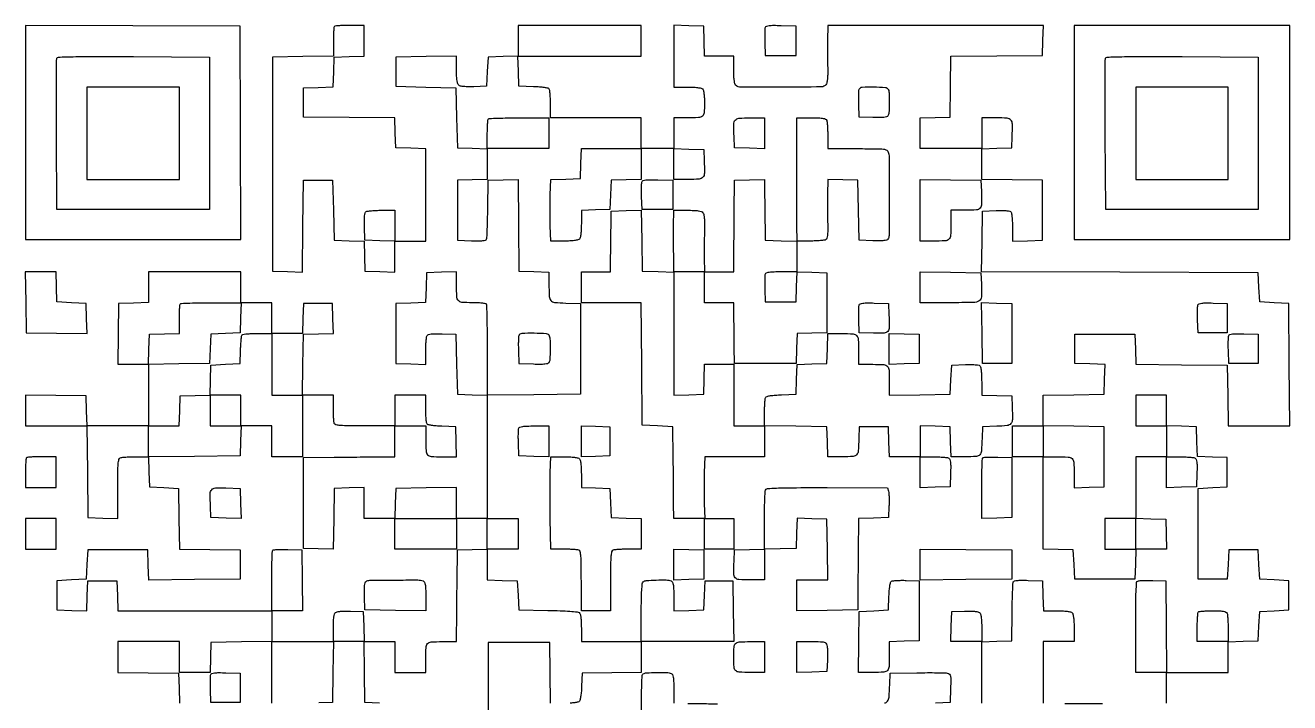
# Model space of a CAD drawing. Extents: x 156 to 936, y 95 to 969.
# Drawn here: x 156 to 936, y 551 to 969 of the extents above; entities that cross this region are included whole.
import ezdxf

# ---------------------------------------------------------------- set-up
doc = ezdxf.new("R2010")
doc.units = 0

msp = doc.modelspace()

# ---------------------------------------------------------------- linework, layer by layer
for points in [[(860, 551), (860, 570), (879, 570), (898, 570), (898, 579.462474), (898, 588.924948), (907.25, 589.212474), (916.5, 589.5), (917, 598.5), (917.5, 607.5), (926.5, 608), (935.5, 608.5), (935.5, 617.5), (935.5, 626.5), (926.5, 627), (917.5, 627.5), (917, 636.5), (916.5, 645.5), (907.5, 645.5), (898.5, 645.5), (898, 636.5), (897.5, 627.5), (888.5, 627.5), (879.5, 627.5), (879.5, 655.5), (879.5, 683.5), (888.5, 684), (897.5, 684.5), (897.5, 693.5), (897.5, 702.5), (888.287036, 702.787036), (879.074071, 703.074071), (878.787036, 712.287036), (878.5, 721.5), (869.25, 721.787526), (860, 722.075052), (860, 731.537526), (860, 741), (850.5, 741), (841, 741), (841, 731.5), (841, 722), (850.5, 722), (860, 722), (860, 712.5), (860, 703), (850.5, 703), (841, 703), (841, 684), (841, 665), (831.5, 665), (822, 665), (822, 655.5), (822, 646), (831.537526, 646), (841.075052, 646), (840.787526, 636.75), (840.5, 627.5), (822, 627.5), (803.5, 627.5), (803, 636.5), (802.5, 645.5), (793.25, 645.787526), (784, 646.075052), (784, 674.537526), (784, 703), (791.918213, 703, -0.011435), (799.402343, 702.828811, -0.175657), (801.748828, 701.85465, -0.195156), (802.801097, 699.642834, -0.014649), (803, 692.855485), (803, 683.924948), (812.25, 684.212474), (821.5, 684.5), (821.5, 703), (821.5, 721.5), (802.75, 721.772065), (784, 722.044131), (784, 731.5), (784, 740.955869), (802.75, 741.227935), (821.5, 741.5), (821.787023, 750.711984), (822.074046, 759.923969), (812.787023, 760.211984), (803.5, 760.5), (803.5, 769.5), (803.5, 778.5), (822, 778.5), (840.5, 778.5), (840.787321, 769.26551), (841.074641, 760.03102), (869.287321, 759.76551), (897.5, 759.5), (897.772065, 740.75), (898.044131, 722), (917.03409, 722), (936.02405, 722), (935.762025, 759.75), (935.5, 797.5), (926.5, 798), (917.5, 798.5), (917, 807.5), (916.5, 816.5), (831.227955, 816.75562), (745.955911, 817.01124), (746.227955, 835.75562), (746.5, 854.5), (754.914347, 854.793098, -0.008519), (758.914541, 854.864234, -0.027159), (761.5815, 854.721251, -0.039341), (763.340297, 854.389362, -0.187221), (764.149034, 853.793098, -0.110544), (764.472502, 852.893389, -0.009485), (764.732898, 850.445387, -0.01216), (764.918962, 847.480966, -0.009129), (764.984687, 844.212474), (765, 835.924948), (774.25, 836.212474), (783.5, 836.5), (783.5, 855), (783.5, 873.5), (764.75, 873.772065), (746, 874.044131), (746, 883.484539), (746, 892.924948), (755.25, 893.212474), (764.5, 893.5), (764.800912, 900.479083, 0.012322), (764.941866, 908.11956, 0.176722), (764.009281, 910.627338, 0.202101), (761.732324, 911.772817, 0.01682), (754.980948, 912), (746, 912), (746, 902.5), (746, 893), (727, 893), (708, 893), (708, 902.462474), (708, 911.924948), (717.25, 912.212474), (726.5, 912.5), (726.772008, 931.234464), (727.044016, 949.968928), (755.272008, 950.234464), (783.5, 950.5), (783.787526, 959.75), (784.075052, 969), (717.537526, 969), (651, 969), (650.931729, 959.75, 0.001682), (650.915075, 955.603645, 0.001067), (650.922233, 950.772901, 0.001072), (650.949548, 946.030316, 0.001984), (650.99527, 942.179025, -0.011128), (650.972485, 938.627836, -0.01976), (650.773153, 935.70906, -0.020842), (650.437386, 933.478059, -0.126079), (649.941096, 932.429025, -0.220076), (647.10095, 931.075155, -0.001868), (622.187626, 930.879709, -0.002009), (597.3752, 930.877476, -0.197892), (594.2, 932.2, -0.144849), (593.689458, 933.139671, -0.021091), (593.322289, 935.306878, -0.020332), (593.07823, 938.171507, -0.011084), (593, 941.7), (593, 950), (584.037526, 950), (575.075052, 950), (574.787526, 959.25), (574.5, 968.5), (565.25, 968.787526), (556, 969.075052), (556, 950.037526), (556, 931), (564.3, 931, -0.011084), (567.828493, 930.92177, -0.020332), (570.693122, 930.677711, -0.021091), (572.860329, 930.310542, -0.144849), (573.8, 929.8, -0.142062), (574.301898, 928.888147, -0.021703), (574.672007, 926.825282, -0.021121), (574.91981, 924.136184, -0.012415), (575, 920.906989, -0.019554), (574.772902, 915.102218, -0.206765), (573.690254, 913.052708, -0.159949), (571.310519, 912.157481, -0.01065), (563.918213, 912), (556, 912), (556, 902.5), (556, 893), (546, 893), (536, 893), (536, 902.5), (536, 912), (508, 912), (480, 912), (479.984687, 920.25, 0.008591), (479.922842, 923.498009, 0.011595), (479.748365, 926.431384, 0.008743), (479.504907, 928.855762, 0.112618), (479.201688, 929.707902, 0.195149), (478.447011, 930.24575, 0.020215), (476.262875, 930.673305, 0.020298), (473.292364, 931.008289, 0.009786), (469.467001, 931.207902), (460.5, 931.5), (460.212474, 940.75), (459.924948, 950), (497.962474, 950), (536, 950), (536, 959.5), (536, 969), (498, 969), (460, 969), (460, 959.537526), (460, 950.075052), (450.75, 949.787526), (441.5, 949.5), (441, 940.5), (440.5, 931.5), (432.655204, 931.206229, -0.01153), (429.264652, 931.157498, -0.021342), (426.514748, 931.298867, -0.023545), (424.431833, 931.594776, -0.126804), (423.405204, 932.078674, -0.14565), (422.748626, 933.061827, -0.03844), (422.326534, 934.92575, -0.027103), (422.074523, 937.667369, -0.009368), (422, 941.64451), (422, 950.044131), (403.25, 949.772065), (384.5, 949.5), (384.5, 940.5), (384.5, 931.5), (403, 931), (421.5, 930.5), (422, 912), (422.5, 893.5), (431.75, 893.212474), (441, 892.924948), (441, 883.5), (441, 874.075052), (431.75, 873.787526), (422.5, 873.5), (422.5, 855), (422.5, 836.5), (431.266353, 836.210829, 0.00737), (435.563265, 836.132465, 0.028627), (438.220197, 836.275393, 0.046619), (439.867434, 836.61643, 0.230735), (440.540253, 837.244302, 0.080308), (440.750182, 838.248239, 0.001709), (440.965124, 843.309211, 0.003904), (441.150475, 849.244387, 0.002617), (441.2739, 856.033473), (441.5, 873.5), (450.734363, 873.787319), (459.968727, 874.074638), (460.234363, 845.787319), (460.5, 817.5), (469.75, 817.212474), (479, 816.924948), (479.013655, 809.712474, 0.011399), (479.206453, 801.90542, 0.168301), (480.211274, 799.396705, 0.192831), (482.502388, 798.217382, 0.015776), (489.357189, 797.786107), (498.5, 797.5), (498.5, 769.5), (498.5, 741.5), (469.779494, 741.234713), (441.058987, 740.969426), (441.083283, 768.493171, 0.002085), (441.048368, 779.115238, 0.003295), (440.92043, 788.223082, 0.000824), (440.743268, 796.171932, 0.13319), (440.494773, 797.008458, 0.218473), (439.905072, 797.400768, 0.011618), (437.613867, 797.708735, 0.016489), (434.785789, 797.928068, 0.011107), (431.547972, 798, -0.016782), (425.233724, 798.211994, -0.20119), (423.099583, 799.280545, -0.167968), (422.163905, 801.645911, -0.010965), (422, 809.119313), (422, 817.075052), (412.75, 816.787526), (403.5, 816.5), (403.212964, 807.287036), (402.925929, 798.074071), (393.712964, 797.787036), (384.5, 797.5), (384.5, 779), (384.5, 760.5), (393.75, 760.212474), (403, 759.924948), (403.015313, 768.212474, -0.009129), (403.081038, 771.480966, -0.01216), (403.267102, 774.445387, -0.009485), (403.527498, 776.893389, -0.110544), (403.850966, 777.793098, -0.187221), (404.659703, 778.389362, -0.039341), (406.4185, 778.721251, -0.027159), (409.085459, 778.864234, -0.008519), (413.085653, 778.793098), (421.5, 778.5), (422, 760), (422.5, 741.5), (431.75, 741.212474), (441, 740.924948), (441, 702.962474), (441, 665), (431.5, 665), (422, 665), (422, 674.522065), (422, 684.044131), (403.25, 683.772065), (384.5, 683.5), (384.212474, 674.25), (383.924948, 665), (374.462474, 665), (365, 665), (365, 674.537526), (365, 684.075052), (355.75, 683.787526), (346.5, 683.5), (346.227798, 664.712768), (345.955596, 645.925536), (336.727798, 646.212768), (327.5, 646.5), (327.5, 674.5), (327.5, 702.5), (346.5, 702.706189, -0.000261), (354.452664, 702.78834, -0.00024), (362.635938, 702.864679, -0.000239), (369.936742, 702.925795, -0.000789), (374.75, 702.956189), (384, 703), (384, 712.5), (384, 722), (393.5, 722), (403, 722), (403, 714.081787, 0.011435), (403.171189, 706.597657, 0.175657), (404.14535, 704.251172, 0.195156), (406.357166, 703.198903, 0.014649), (413.144515, 703), (422.075052, 703), (421.787526, 712.25), (421.5, 721.5), (413.031844, 721.793967, -0.010674), (409.460658, 721.994333, -0.020911), (406.63313, 722.333008, -0.02067), (404.533237, 722.763838, -0.192561), (403.797157, 723.293967, -0.112667), (403.494381, 724.145071, -0.008725), (403.251296, 726.569165, -0.011582), (403.077072, 729.502124, -0.008579), (403.015313, 732.75), (403, 741), (393.5, 741), (384, 741), (384, 731.5), (384, 722), (365.606989, 722, -0.002472), (355.276552, 722.051073, -0.018295), (350.359559, 722.27975, -0.036273), (347.606822, 722.711497, -0.24904), (346.606989, 723.581787, -0.06844), (346.368926, 724.599719, -0.007317), (346.178303, 727.0249, -0.008902), (346.044385, 729.933927, -0.00705), (346, 733.081787), (346, 741), (336.477935, 741), (326.955869, 741), (327.227935, 759.75), (327.5, 778.5), (336.787023, 778.788016), (346.074046, 779.076031), (345.787023, 788.288016), (345.5, 797.5), (336.5, 797.5), (327.5, 797.5), (327.212474, 788.25), (326.924948, 779), (317.462474, 779), (308, 779), (308, 788.5), (308, 798), (298.5, 798), (289, 798), (289, 807.5), (289, 817), (260.5, 817), (232, 817), (232, 807.537526), (232, 798.075052), (222.75, 797.787526), (213.5, 797.5), (213.227935, 778.75), (212.955869, 760), (222.477935, 760), (232, 760), (232, 741), (232, 722), (213.037526, 722), (194.075052, 722), (193.787526, 731.25), (193.5, 740.5), (174.75, 740.772065), (156, 741.044131), (156, 731.522065), (156, 722), (174.984427, 722), (193.968853, 722), (194.234427, 693.75), (194.5, 665.5), (203.75, 665.212474), (213, 664.924948), (213, 683.355485, -0.002466), (213.051051, 693.708313, -0.018261), (213.27969, 698.634487, -0.036185), (213.711291, 701.39242, -0.249177), (214.581787, 702.393011, -0.068336), (215.59865, 702.631047, -0.007357), (218.013877, 702.821697, -0.008933), (220.910777, 702.955612, -0.007082), (224.044262, 703), (231.924948, 703), (232.212474, 693.75), (232.5, 684.5), (241.5, 684), (250.5, 683.5), (250.771984, 664.771984), (251.043969, 646.043969), (269.771984, 645.771984), (288.5, 645.5), (288.5, 636.5), (288.5, 627.5), (260.287731, 627.234491), (232.075462, 626.968982), (231.787731, 636.234491), (231.5, 645.5), (213, 645.5), (194.5, 645.5), (194, 636.5), (193.5, 627.5), (184.5, 627), (175.5, 626.5), (175.5, 617.5), (175.5, 608.5), (184.711984, 608.212977), (193.923969, 607.925954), (194.211984, 617.212977), (194.5, 626.5), (203.5, 626.5), (212.5, 626.5), (212.787526, 617.25), (213.075052, 608), (231.787526, 607.952333, 0.000419), (240.961904, 607.936643, 0.00017), (253.448523, 607.929993, 0.000168), (266.872496, 607.931936, 0.000215), (279.25, 607.943216), (308, 607.981765), (308, 598.512948), (308, 589.044131), (289.25, 588.772065), (270.5, 588.5), (270.212474, 579.25), (269.924948, 570), (260.462474, 570), (251, 570), (251, 579.5), (251, 589), (232, 589), (213, 589), (213, 579.522065), (213, 570.044131), (231.75, 569.772065), (250.5, 569.5), (250.787526, 560.25), (251.075052, 551)], [(308, 551), (308, 589), (327, 589), (346, 589), (346, 597.377555, -0.009406), (346.0746, 601.342652, -0.027148), (346.326735, 604.078343, -0.03848), (346.748928, 605.939147, -0.145524), (347.405204, 606.921326, -0.126804), (348.431833, 607.405224, -0.023545), (350.514748, 607.701133, -0.021342), (353.264652, 607.842502, -0.01153), (356.655204, 607.793771), (364.5, 607.5), (364.787526, 598.25), (365.075052, 589), (374.537526, 589), (384, 589), (384, 579.5), (384, 570), (393.5, 570), (403, 570), (403, 577.918213, -0.01141), (403.170753, 585.400012, -0.175208), (404.14255, 587.747254, -0.195511), (406.349521, 588.800362, -0.014768), (413.106989, 589), (422, 589), (422.086408, 597.75, 0.000201), (422.130315, 602.384629, 0.000056), (422.195489, 609.657812, 0.000056), (422.267438, 617.89259, 0.000059), (422.336408, 626), (422.5, 645.5), (431.75, 645.787526), (441, 646.075052), (441, 655.537526), (441, 665), (450.5, 665), (460, 665), (460, 655.5), (460, 646), (450.5, 646), (441, 646), (441, 636.537526), (441, 627.075052), (450.25, 626.787526), (459.5, 626.5), (460, 617.5), (460.5, 608.5), (478.426204, 608.226208, -0.004527), (486.018538, 608.041483, -0.009449), (491.9248, 607.732439, -0.006421), (496.490107, 607.347971, -0.150078), (497.676204, 606.853763, -0.153905), (498.279311, 605.918316, -0.032122), (498.67771, 603.982997, -0.024916), (498.924918, 601.212024, -0.00979), (499, 597.377555), (499, 589), (517.5, 589), (536, 589), (536, 606.8, -0.003861), (536.063952, 615.080768, -0.011908), (536.283708, 620.675375, -0.011288), (536.619714, 624.588868, -0.17093), (537.2, 625.8, -0.179092), (539.019182, 626.636454, -0.010529), (545.196248, 626.979544, -0.014609), (551.291101, 627.011313, -0.085811), (554.418213, 626.393011, -0.192751), (555.217512, 625.652499, -0.069706), (555.688728, 624.148072, -0.034414), (555.937123, 621.556376, -0.006687), (556, 616.855485), (556, 607.924948), (565.25, 608.212474), (574.5, 608.5), (575, 617.5), (575.5, 626.5), (584, 626.5), (592.5, 626.5), (592.772065, 607.75), (593.044131, 589), (564.522065, 589), (536, 589), (536, 579.522559), (536, 570.045117), (517.75, 569.772559), (499.5, 569.5), (499.204288, 561.547384, -0.011934), (499.012379, 558.407014, -0.0156), (498.679152, 555.549742, -0.013166), (498.268892, 553.210661, -0.123819), (497.831844, 552.297384, -0.156497), (496.913663, 551.711968, -0.030117), (494.953999, 551.321035, -0.024212), (492.177532, 551.075303, -0.009965)], [(746, 551), (746, 570), (746, 589), (736.462474, 589), (726.924948, 589), (727.212474, 598.25), (727.5, 607.5), (735.344796, 607.793771, -0.01153), (738.735348, 607.842502, -0.021342), (741.485252, 607.701133, -0.023545), (743.568167, 607.405224, -0.126804), (744.594796, 606.921326, -0.145738), (745.251584, 605.937491, -0.038412), (745.673607, 604.071383, -0.027071), (745.925531, 601.32561, -0.009341), (746, 597.340029), (746, 588.924948), (755.25, 589.212474), (764.5, 589.5), (764.758042, 607, -0.002432), (764.891386, 613.799572, -0.003639), (765.079992, 619.738069, -0.001551), (765.293766, 624.809424, -0.077203), (765.491688, 625.789171, -0.238799), (766.144659, 626.395705, -0.043013), (767.823105, 626.725045, -0.02769), (770.496226, 626.86529, -0.007507), (774.733647, 626.789171), (783.5, 626.5), (783.787526, 617.25), (784.075052, 608), (792.337526, 608, -0.011159), (795.847487, 607.921656, -0.02038), (798.701269, 607.677383, -0.021131), (800.861987, 607.310039, -0.144682), (801.8, 606.8, -0.144849), (802.310542, 605.860329, -0.021091), (802.677711, 603.693122, -0.020332), (802.92177, 600.828493, -0.011084), (803, 597.3), (803, 589), (793.5, 589), (784, 589), (784, 570), (784, 551)], [(374.5, 551), (365.5, 551.5), (365.227935, 570.25), (364.955869, 589), (355.5, 589), (346.044131, 589), (345.772065, 570.25), (345.5, 551.5), (337.031844, 551.206033, 0.010674)], [(536.233599, 540.930847, -0.001978), (536.153674, 554.816892, -0.009301), (536.287711, 562.793922, -0.008349), (536.561065, 568.035929, -0.238479), (537.233599, 569.165534, -0.131118), (539.198985, 569.783911, -0.007711), (545.51204, 569.96488, -0.0097), (551.730759, 569.926558, -0.085419), (554.418213, 569.393011, -0.192406), (555.217093, 568.653872, -0.06988), (555.688469, 567.154102, -0.034532), (555.937024, 564.571713, -0.00673), (556, 559.893011), (556, 551)], [(686.012457, 551.227802, 0.21328), (687.945311, 552.293321, 0.1453), (688.830111, 554.657343, 0.00831), (689.245668, 562.5), (689.5, 569.5), (706, 569.785515, -0.003389), (712.487096, 569.853786, -0.004645), (718.325376, 569.821417, -0.003052), (723.219472, 569.718932, -0.053724), (724.788514, 569.506797, -0.112845), (726.070221, 568.861417, -0.168426), (726.715686, 567.798809, -0.056825), (726.920626, 565.727478, -0.00454), (726.788514, 560.221282), (726.5, 551.5), (717.5, 551)], [(564.75, 550.893608, -0.000248), (568.784503, 550.842549, -0.000137), (573.720312, 550.776284, -0.000136), (578.727313, 550.706331, -0.000218), (583, 550.643608)], [(797.355458, 550.873652, 0.00059), (804.494979, 550.863269, 0.000594), (812.550479, 550.870632, 0.000631), (820.445673, 550.897189, -0.003211)]]:
    msp.add_lwpolyline(points, format="xyb")
for points in [[(156, 903.007138), (156, 837), (222.50719, 837), (289.014379, 837), (288.75719, 902.75), (288.5, 968.5), (222.25, 968.757138), (156, 969.014276)], [(803, 903), (803, 837), (869.5, 837), (936, 837), (936, 903), (936, 969), (869.5, 969), (803, 969)], [(194, 902.5), (194, 874), (222.5, 874), (251, 874), (251, 902.5), (251, 931), (222.5, 931), (194, 931)], [(841, 902.5), (841, 874), (869.5, 874), (898, 874), (898, 902.5), (898, 931), (869.5, 931), (841, 931)], [(156.227935, 798.25), (156.5, 779.5), (175.28782, 779.227796), (194.075639, 778.955591), (193.78782, 788.227796), (193.5, 797.5), (184.5, 798), (175.5, 798.5), (175.212474, 807.75), (174.924948, 817), (165.440409, 817), (155.955869, 817)], [(764.5, 779), (764.5, 760.5), (755.5, 760.5), (746.5, 760.5), (746.227796, 779.28782), (745.955591, 798.075639), (755.227796, 797.78782), (764.5, 797.5)], [(707.5, 769.5), (707.5, 760.5), (698.25, 760.212474), (689, 759.924948), (689, 769.5), (689, 779.075052), (698.25, 778.787526), (707.5, 778.5)], [(270, 731.5), (270, 722), (279.5, 722), (289, 722), (289, 731.5), (289, 741), (279.5, 741), (270, 741)], [(516.5, 712.5), (516.5, 703.5), (507.75, 703.211067), (499, 702.922134), (499, 712.5), (499, 722.077866), (507.75, 721.788933), (516.5, 721.5)], [(784, 712.5), (784, 703), (774.5, 703), (765, 703), (765, 712.5), (765, 722), (774.5, 722), (784, 722)], [(156, 655.5), (156, 646), (165.5, 646), (175, 646), (175, 655.5), (175, 665), (165.5, 665), (156, 665)], [(422, 655.5), (422, 646), (403, 646), (384, 646), (384, 655.5), (384, 665), (403, 665), (422, 665)], [(859.787526, 655.25), (860.075052, 646), (850.537526, 646), (841, 646), (841, 655.537526), (841, 665.075052), (850.25, 664.787526), (859.5, 664.5)], [(574.5, 636.5), (574.5, 627.5), (565.25, 627.212474), (556, 626.924948), (556, 636.5), (556, 646.075052), (565.25, 645.787526), (574.5, 645.5)], [(764.5, 636.5), (764.5, 627.5), (736.25, 627.234427), (708, 626.968853), (708, 636.5), (708, 646.031147), (736.25, 645.765573), (764.5, 645.5)]]:
    msp.add_lwpolyline(points, close=True)
for points in [[(346.666667, 968.333333, 0.174642), (346.400825, 967.768066, 0.005895), (346.195833, 965.27419, 0.0105), (346.048335, 962.28013, 0.007056), (346, 958.855399), (346, 950.044131), (327.25, 949.772065), (308.5, 949.5), (308.5, 883.5), (308.5, 817.5), (317.734363, 817.212681), (326.968727, 816.925362), (327.234363, 845.212681), (327.5, 873.5), (336.5, 873.5), (345.5, 873.5), (346, 855), (346.5, 836.5), (355.712964, 836.212964), (364.925929, 835.925929), (365.212964, 826.712964), (365.5, 817.5), (374.75, 817.212474), (384, 816.924948), (384, 826.462474), (384, 836), (393.5, 836), (403, 836), (403, 864.462474), (403, 892.924948), (393.75, 893.212474), (384.5, 893.5), (384.212679, 902.73449), (383.925359, 911.96898), (355.712679, 912.23449), (327.5, 912.5), (327.5, 921.5), (327.5, 930.5), (336.712964, 930.787036), (345.925929, 931.074071), (346.212964, 940.287036), (346.5, 949.5), (355.75, 949.787526), (365, 950.075052), (365, 959.537526), (365, 969), (356.166667, 969, 0.007039), (352.733476, 968.951666, 0.010477), (349.732292, 968.804167, 0.005871), (347.23216, 968.599192, 0.174709)], [(612.438128, 967.699359, 0.078674), (612.244157, 966.786543, 0.006817), (612.151823, 964.403425, 0.00884), (612.130612, 961.542108, 0.00675), (612.205027, 958.411609), (612.5, 950.5), (622, 950.5), (631.5, 950.5), (631.5, 959.5), (631.5, 968.5), (622.233101, 968.787749, 0.006604), (617.565901, 968.870994, 0.028831), (614.808733, 968.724677, 0.050502), (613.142535, 968.366783, 0.226742)], [(269.5, 902.5), (269.5, 855.5), (222.5, 855.5), (175.5, 855.5), (175.239372, 901.5, -0.000997), (175.174287, 919.225103, -0.001596), (175.197198, 934.357597, -0.000282), (175.267665, 947.72814, -0.090314), (175.461789, 948.759906, -0.301449), (176.45055, 949.464468, -0.003096), (185.402033, 949.70934, -0.005599), (198.68089, 949.841585, -0.001079), (222.722417, 949.759906), (269.5, 949.5)], [(916.5, 902.5), (916.5, 855.5), (869.5, 855.5), (822.5, 855.5), (822.239372, 901.5, -0.000997), (822.174287, 919.225103, -0.001596), (822.197198, 934.357597, -0.000282), (822.267665, 947.72814, -0.090314), (822.461789, 948.759906, -0.301449), (823.45055, 949.464468, -0.003096), (832.402033, 949.70934, -0.005599), (845.68089, 949.841585, -0.001079), (869.722417, 949.759906), (916.5, 949.5)], [(688.393011, 929.418213, -0.084529), (688.923441, 926.770951, -0.011036), (688.963962, 921.001062, -0.008945), (688.771604, 915.163368, -0.129339), (688.149034, 913.206902, -0.187221), (687.340297, 912.610638, -0.039341), (685.5815, 912.278749, -0.027159), (682.914541, 912.135766, -0.008519), (678.914347, 912.206902), (670.5, 912.5), (670.205027, 920.411609, -0.006569), (670.129541, 923.539392, -0.008656), (670.147568, 926.392336, -0.006579), (670.235027, 928.7687, -0.079281), (670.423642, 929.661609, -0.29562), (672.229032, 930.976623, -0.017051), (679.405167, 931.124149, -0.01715), (686.575238, 930.780866, -0.288164)], [(479, 902.5), (479, 893), (460, 893), (441, 893), (441, 901.833333, -0.007039), (441.048334, 905.266524, -0.010477), (441.195833, 908.267708, -0.005871), (441.400808, 910.76784, -0.174709), (441.666667, 911.333333, -0.188134), (442.281849, 911.603258, -0.001621), (447.522917, 911.804167, -0.005368), (453.591013, 911.951878, -0.0034), (460.666667, 912), (479, 912)], [(650.393011, 910.418213, -0.06844), (650.631074, 909.400281, -0.007317), (650.821697, 906.9751, -0.008902), (650.955615, 904.066073, -0.00705), (651, 900.918213), (651, 893), (669.383369, 893, -0.00165), (681.494077, 892.96004, -0.027846), (685.484538, 892.711202, -0.107359), (687.391887, 892.053934, -0.193151), (688.369714, 890.75, -0.065166), (688.984302, 886.110063, -0.001416), (688.954817, 863.249142, -0.000728), (688.822325, 839.494988, -0.140487), (688.149034, 837.206902, -0.187221), (687.340297, 836.610638, -0.039341), (685.5815, 836.278749, -0.027159), (682.914541, 836.135766, -0.008519), (678.914347, 836.206902), (670.5, 836.5), (670, 855), (669.5, 873.5), (660.25, 873.787526), (651, 874.075052), (650.903093, 864.787526, 0.002372), (650.879196, 860.587247, 0.001439), (650.8888, 855.617668, 0.001441), (650.926738, 850.686141, 0.002541), (650.990516, 846.613047, -0.00795), (651.011215, 842.336308, -0.026717), (650.830869, 839.543279, -0.039647), (650.467082, 837.722065, -0.18441), (649.837423, 836.87836, -0.109274), (648.914757, 836.544424, -0.00995), (646.46943, 836.275149, -0.012511), (643.507293, 836.083063, -0.00947), (640.25, 836.015313), (632, 836), (632, 826.537526), (632, 817.075052), (641.25, 816.787526), (650.5, 816.5), (650.5, 798), (650.5, 779.5), (641.287036, 779.212964), (632.074071, 778.925929), (631.787036, 769.712964), (631.5, 760.5), (612.5, 760.5), (593.5, 760.5), (593.378301, 770.5, 0.000177), (593.322381, 774.965304, 0.000114), (593.254662, 780.132812, 0.000115), (593.186183, 785.181784, 0.000217), (593.128301, 789.25), (593, 798), (584, 798), (575, 798), (575, 807.5), (575, 817), (565.5, 817), (556, 817), (556, 778.962474), (556, 740.924948), (565.25, 741.212474), (574.5, 741.5), (574.787526, 750.75), (575.075052, 760), (584.037526, 760), (593, 760), (593, 741), (593, 722), (602.5, 722), (612, 722), (612.015313, 730.25, -0.008591), (612.077158, 733.498009, -0.011595), (612.251635, 736.431384, -0.008743), (612.495093, 738.855762, -0.112618), (612.798312, 739.707902, -0.195149), (613.552989, 740.24575, -0.020215), (615.737125, 740.673305, -0.020298), (618.707636, 741.008289, -0.009786), (622.532999, 741.207902), (631.5, 741.5), (631.787036, 750.712964), (632.074071, 759.925929), (641.287036, 760.212964), (650.5, 760.5), (650.787526, 769.75), (651.075052, 779), (659.930537, 779, -0.014889), (666.658129, 778.79962, -0.195866), (668.860252, 777.745668, -0.174757), (669.829682, 775.397656, -0.011384), (670, 767.918213), (670, 760), (678.893011, 760, -0.01479), (685.651338, 759.800046, -0.195746), (687.858168, 758.745547, -0.175001), (688.829557, 756.395371, -0.011363), (689, 748.896147), (689, 740.955869), (707.75, 741.227935), (726.5, 741.5), (727, 750.5), (727.5, 759.5), (735.914347, 759.793098, -0.008519), (739.914541, 759.864234, -0.027159), (742.5815, 759.721251, -0.039341), (744.340297, 759.389362, -0.187221), (745.149034, 758.793098, -0.110258), (745.472431, 757.895183, -0.009596), (745.732898, 755.467433, -0.012245), (745.918956, 752.527258, -0.009211), (745.984687, 749.287526), (746, 741.075052), (755.25, 740.787526), (764.5, 740.5), (764.800912, 733.520917, -0.012477), (764.937542, 725.988791, -0.170867), (764.02491, 723.45151, -0.198326), (761.777845, 722.237089, -0.017722), (755.240685, 721.788797), (746.5, 721.5), (746.245668, 714.5, -0.009054), (745.811311, 706.527107, -0.165063), (744.834916, 704.215838, -0.199365), (742.713321, 703.190094, -0.014194), (736.018474, 703), (727.075052, 703), (726.787526, 712.25), (726.5, 721.5), (717.25, 721.787526), (708, 722.075052), (708, 712.537526), (708, 703), (716.25, 702.984687, -0.00917), (719.504112, 702.918959, -0.012203), (722.45641, 702.732898, -0.00954), (724.894283, 702.472467, -0.110402), (725.793098, 702.149034, -0.187221), (726.389362, 701.340297, -0.039341), (726.721251, 699.5815, -0.027159), (726.864234, 696.914541, -0.008519), (726.793098, 692.914347), (726.5, 684.5), (717.25, 684.212474), (708, 683.924948), (708, 693.462474), (708, 703), (698.537526, 703), (689.075052, 703), (688.787526, 712.25), (688.5, 721.5), (679.5, 721.5), (670.5, 721.5), (670.245668, 714.5, -0.009054), (669.811311, 706.527107, -0.165063), (668.834916, 704.215838, -0.199365), (666.713321, 703.190094, -0.014194), (660.018474, 703), (651.075052, 703), (650.787526, 712.25), (650.5, 721.5), (631.25, 721.771593), (612, 722.043186), (612, 712.521593), (612, 703), (593.593707, 703), (575.187415, 703), (574.843707, 693.25, 0.005283), (574.735031, 688.846037, 0.003227), (574.695249, 683.646875, 0.003234), (574.722408, 678.495207, 0.005736), (574.820969, 674.25), (575.141938, 665), (584.070969, 665), (593, 665), (593, 655.5), (593, 646), (584, 646), (575, 646), (575, 655.5), (575, 665), (565.5, 665), (556, 665), (555.956189, 674.25, 0.000789), (555.925795, 679.063258, 0.000239), (555.864679, 686.364062, 0.00024), (555.78834, 694.547336, 0.000261), (555.706189, 702.5), (555.5, 721.5), (546, 722), (536.5, 722.5), (536.237975, 760.25), (535.97595, 798), (517.487975, 798), (499, 798), (499, 807.5), (499, 817), (508, 817), (517, 817), (517.079024, 826.25, -0.00076), (517.121575, 830.478045, -0.000437), (517.185059, 835.573437, -0.000437), (517.257785, 840.692568, -0.000729), (517.329024, 845), (517.5, 854.5), (526.727798, 854.787232), (535.955596, 855.074464), (536.227798, 836.287232), (536.5, 817.5), (546.309349, 817.213072), (556.118699, 816.926144), (555.995378, 826.213072, -0.001623), (555.952645, 830.472509, -0.000917), (555.927075, 835.636027, -0.000915), (555.920374, 840.843525, -0.001504), (555.936029, 845.25), (556, 855), (564.377555, 855, -0.009118), (568.44514, 854.925814, -0.028987), (571.151611, 854.669476, -0.043883), (572.96035, 854.226656, -0.13844), (573.978903, 853.52542, -0.125079), (574.508902, 852.410811, -0.024523), (574.834299, 850.197251, -0.020936), (575.000288, 847.185347, -0.00977), (574.975462, 843.27542, 0.003165), (574.89735, 839.282314, 0.001862), (574.851957, 834.507467, 0.001862), (574.842131, 829.735023, 0.00318), (574.874114, 825.75), (575, 817), (584, 817), (593, 817), (593.080884, 825.75, 0.000077), (593.12301, 830.384627, 0.000021), (593.187686, 837.657812, 0.000022), (593.260205, 845.89259, 0.000023), (593.330884, 854), (593.5, 873.5), (602.75, 873.787526), (612, 874.075052), (612.079024, 864.787526, 0.000761), (612.121578, 860.54497, 0.000439), (612.185059, 855.437586, 0.000438), (612.257785, 850.310027, 0.000734), (612.329024, 846), (612.5, 836.5), (622.307769, 836.213091), (632.115538, 835.926182), (631.995755, 845.713091, -0.002225), (631.952968, 851.207063, -0.000455), (631.929375, 860.923533, -0.000479), (631.92304, 872.216781, -0.00045), (631.937986, 883.75), (632, 912), (640.893011, 912, -0.00673), (645.571713, 911.937024, -0.034532), (648.154102, 911.688469, -0.06988), (649.653872, 911.217093, -0.192406)], [(612, 902.462474), (612, 892.924948), (602.75, 893.212474), (593.5, 893.5), (593.199088, 900.479083, -0.012322), (593.058134, 908.11956, -0.176722), (593.990719, 910.627338, -0.202101), (596.267676, 911.772817, -0.01682), (603.019052, 912), (612, 912)], [(536, 883.537526), (536, 874.075052), (526.75, 873.787526), (517.5, 873.5), (517, 864.5), (516.5, 855.5), (507.75, 855.211067), (499, 854.922134), (499, 846.661067, -0.011162), (498.921652, 843.1518, -0.020382), (498.67737, 840.298426, -0.021133), (498.31002, 838.13795, -0.144676), (497.8, 837.2, -0.144419), (496.86461, 836.690761, -0.021194), (494.714083, 836.32314, -0.020457), (491.877361, 836.078525, -0.011278), (488.39653, 836), (480.193059, 836), (479.84653, 845.5, -0.005726), (479.738415, 849.822252, -0.003373), (479.703223, 854.989347, -0.003373), (479.737724, 860.152997, -0.005761), (479.845294, 864.463735), (480.190588, 873.92747), (489.345294, 874.213735), (498.5, 874.5), (498.787526, 883.75), (499.075052, 893), (517.537526, 893), (536, 893)], [(574.800912, 885.520917, -0.012322), (574.941866, 877.88044, -0.176722), (574.009281, 875.372662, -0.202101), (571.732324, 874.227183, -0.01682), (564.980948, 874), (556, 874), (556, 883.537526), (556, 893.075052), (565.25, 892.787526), (574.5, 892.5)], [(555.5, 864.5), (555.5, 855.5), (546, 855.5), (536.5, 855.5), (536.205027, 863.411609, -0.00675), (536.130612, 866.542108, -0.00884), (536.151823, 869.403425, -0.006817), (536.244157, 871.786543, -0.078674), (536.438128, 872.699359, -0.226742), (537.142535, 873.366783, -0.050502), (538.808733, 873.724677, -0.028831), (541.565901, 873.870994, -0.006604), (546.233101, 873.787749), (555.5, 873.5)], [(745.800912, 866.520917, -0.012322), (745.941866, 858.88044, -0.176722), (745.009281, 856.372662, -0.202101), (742.732324, 855.227183, -0.01682), (735.980948, 855), (727, 855), (727, 846.106989, -0.014768), (726.800362, 839.349521, -0.195511), (725.747254, 837.14255, -0.175208), (723.400012, 836.170753, -0.01141), (715.918213, 836), (708, 836), (708, 855.022065), (708, 874.044131), (726.75, 873.772065), (745.5, 873.5)], [(384, 845.462474), (384, 835.924948), (374.75, 836.212474), (365.5, 836.5), (365.206902, 844.914347, -0.008519), (365.135766, 848.914541, -0.027159), (365.278749, 851.5815, -0.039341), (365.610638, 853.340297, -0.187221), (366.206902, 854.149034, -0.110402), (367.105717, 854.472467, -0.00954), (369.54359, 854.732898, -0.012203), (372.495888, 854.918959, -0.00917), (375.75, 854.984687), (384, 855)], [(612.423642, 815.661609, 0.079281), (612.235027, 814.7687, 0.006579), (612.147568, 812.392336, 0.008656), (612.129541, 809.539392, 0.006569), (612.205027, 806.411609), (612.5, 798.5), (622, 798.5), (631.5, 798.5), (631.787526, 807.75), (632.075052, 817), (622.506141, 817, 0.007), (617.868536, 816.93507, 0.025999), (614.956055, 816.701615, 0.039419), (613.123343, 816.30951, 0.232778)], [(745.800912, 809.520917, -0.019865), (745.827655, 801.572324, -0.25447), (744.362043, 799.097794, -0.13093), (740.936116, 798.122541, -0.004239), (726.480948, 798), (708, 798), (708, 807.522065), (708, 817.044131), (726.75, 816.772065), (745.5, 816.5)], [(288.787526, 788.75), (288.5, 779.5), (279.5, 779), (270.5, 778.5), (270, 769.5), (269.5, 760.5), (250.71218, 760.227796), (231.924361, 759.955591), (232.21218, 769.227796), (232.5, 778.5), (241.75, 778.787526), (251, 779.075052), (251, 787.870859, -0.007069), (251.048335, 791.289663, -0.010516), (251.195833, 794.278732, -0.005912), (251.400837, 796.768224, -0.174595), (251.666667, 797.333333, -0.188158), (252.281948, 797.603267, -0.001615), (257.53394, 797.804167, -0.005358), (263.61415, 797.951879, -0.003394), (270.704192, 798), (289.075052, 798)], [(688.800912, 790.520917, -0.011928), (688.949111, 782.817355, -0.176334), (688.027485, 780.321246, -0.210428), (685.784833, 779.229016, -0.017872), (679.221282, 779.211486), (670.5, 779.5), (670.205027, 787.411609, -0.006757), (670.130652, 790.542211, -0.008847), (670.151984, 793.403842, -0.006825), (670.2445, 795.787219, -0.078651), (670.438673, 796.700781, -0.222283), (671.127059, 797.364206, -0.05328), (672.715903, 797.724548, -0.030281), (675.338027, 797.871594, -0.007113), (679.733647, 797.789171), (688.5, 797.5)], [(897.5, 788.5), (897.5, 779.5), (888.5, 779.5), (879.5, 779.5), (879.205027, 787.411609, -0.006757), (879.130652, 790.542211, -0.008847), (879.151984, 793.403842, -0.006825), (879.2445, 795.787219, -0.078651), (879.438673, 796.700781, -0.222283), (880.127059, 797.364206, -0.05328), (881.715903, 797.724548, -0.030281), (884.338027, 797.871594, -0.007113), (888.733647, 797.789171), (897.5, 797.5)], [(308, 760), (308, 741), (317.5, 741), (327, 741), (327, 722), (327, 703), (317.5, 703), (308, 703), (308, 712.5), (308, 722), (298.537526, 722), (289.075052, 722), (288.787526, 712.75), (288.5, 703.5), (260.25, 703.234427), (232, 702.968853), (232, 712.484427), (232, 722), (241.462474, 722), (250.924948, 722), (251.212474, 731.25), (251.5, 740.5), (260.712964, 740.787036), (269.925929, 741.074071), (270.212964, 750.287036), (270.5, 759.5), (279.5, 760), (288.5, 760.5), (288.769726, 768.5, -0.004694), (288.905777, 771.655284, -0.006263), (289.092081, 774.517187, -0.004511), (289.299299, 776.905307, -0.062379), (289.488341, 777.75, -0.245965), (290.124042, 778.334747, -0.032567), (291.976619, 778.702973, -0.024764), (294.790152, 778.933009, -0.008016), (298.968615, 779), (308, 779)], [(460.423642, 777.661609, 0.079281), (460.235027, 776.7687, 0.006579), (460.147568, 774.392336, 0.008656), (460.129541, 771.539392, 0.006569), (460.205027, 768.411609), (460.5, 760.5), (469.41543, 760.208654, 0.007874), (473.674656, 760.136581, 0.025891), (476.481964, 760.278743, 0.03736), (478.324421, 760.608404, 0.190691), (479.150117, 761.208654, 0.129373), (479.772154, 763.163784, 0.008933), (479.963996, 769.001951, 0.011024), (479.923241, 774.772062, 0.084525), (479.393011, 777.418213, 0.290111), (477.545165, 778.793064, 0.015531), (469.905325, 779.128589, 0.01544), (462.259212, 778.990577, 0.297178)], [(916.5, 769.5), (916.5, 760.5), (907.5, 760.5), (898.5, 760.5), (898.205027, 768.411609, -0.006757), (898.130652, 771.542211, -0.008847), (898.151984, 774.403842, -0.006825), (898.2445, 776.787219, -0.078651), (898.438673, 777.700781, -0.222283), (899.127059, 778.364206, -0.05328), (900.715903, 778.724548, -0.030281), (903.338027, 778.871594, -0.007113), (907.733647, 778.789171), (916.5, 778.5)], [(479, 712.462474), (479, 702.924948), (469.75, 703.212474), (460.5, 703.5), (460.205027, 711.411609, -0.006569), (460.129541, 714.539392, -0.008656), (460.147568, 717.392336, -0.006579), (460.235027, 719.7687, -0.079281), (460.423642, 720.661609, -0.228749), (461.106941, 721.304101, -0.041413), (462.854544, 721.698735, -0.027242), (465.620517, 721.933967, -0.007593), (469.968615, 722), (479, 722)], [(156.666667, 702.333333, 0.174709), (156.400808, 701.76784, 0.005871), (156.195833, 699.267708, 0.010477), (156.048334, 696.266524, 0.007039), (156, 692.833333), (156, 684), (165.5, 684), (175, 684), (175, 693.5), (175, 703), (166.166667, 703, 0.007039), (162.733476, 702.951666, 0.010477), (159.732292, 702.804167, 0.005871), (157.23216, 702.599192, 0.174709)], [(497.8, 701.8, -0.144676), (498.31002, 700.86205, -0.021133), (498.67737, 698.701574, -0.020382), (498.921652, 695.8482, -0.011162), (499, 692.338933), (499, 684.077866), (507.75, 683.788933), (516.5, 683.5), (517, 674.5), (517.5, 665.5), (526.75, 665.212474), (536, 664.924948), (536, 655.462474), (536, 646), (528.081787, 646, 0.00705), (524.933927, 645.955615, 0.008902), (522.0249, 645.821697, 0.007317), (519.599719, 645.631074, 0.06844), (518.581787, 645.393011, 0.24904), (517.711497, 644.393178, 0.036273), (517.27975, 641.640441, 0.018295), (517.051073, 636.723448, 0.002472), (517, 626.393011), (517, 608), (508, 608), (499, 608), (499, 626.393011, 0.002472), (498.948927, 636.723448, 0.018295), (498.72025, 641.640441, 0.036273), (498.288503, 644.393178, 0.24904), (497.418213, 645.393011, 0.068272), (496.40201, 645.63103, 0.007382), (493.992905, 645.821697, 0.008952), (491.103465, 645.955611, 0.007103), (487.978823, 646), (480.121221, 646), (479.810611, 664.75, -0.00223), (479.715066, 672.643566, -0.001981), (479.684836, 680.85625, -0.001988), (479.716298, 688.247148, -0.006109), (479.81862, 693.25), (480.13724, 703), (488.36862, 703, -0.011221), (491.863229, 702.921561, -0.020421), (494.708021, 702.677108, -0.021165), (496.863367, 702.309618, -0.144544)], [(764.5, 684), (764.5, 665.5), (755.25, 665.212474), (746, 664.924948), (746, 683.295808, -0.003576), (746.05073, 690.388334, -0.005629), (746.206402, 696.476628, -0.001779), (746.418393, 701.723569, -0.187517), (746.702644, 702.369311, -0.179987), (747.290922, 702.638564, -0.007016), (749.709672, 702.781547, -0.011703), (752.626528, 702.84459, -0.007913), (755.952644, 702.785977), (764.5, 702.5)], [(877.793098, 702.149034, -0.187221), (878.389362, 701.340297, -0.039341), (878.721251, 699.5815, -0.027159), (878.864234, 696.914541, -0.008519), (878.793098, 692.914347), (878.5, 684.5), (869.25, 684.212474), (860, 683.924948), (860, 693.462474), (860, 703), (868.25, 702.984687, -0.00917), (871.504112, 702.918959, -0.012203), (874.45641, 702.732898, -0.00954), (876.894283, 702.472467, -0.110402)], [(288.788029, 674.211971), (289.076058, 664.923942), (279.788029, 665.211971), (270.5, 665.5), (270.199088, 672.479083, -0.011928), (270.050889, 680.182645, -0.176334), (270.972515, 682.678754, -0.210428), (273.215167, 683.770984, -0.017872), (279.778718, 683.788514), (288.5, 683.5)], [(688.542632, 681.686163, -0.045685), (688.742043, 680.406593, -0.008812), (688.849168, 678.062534, -0.009312), (688.87506, 675.3144, -0.008472), (688.800912, 672.479083), (688.5, 665.5), (679.25, 665.212474), (670, 664.924948), (669.913592, 656.212474, 0.000207), (669.869693, 651.593357, 0.000057), (669.804511, 644.331164, 0.000058), (669.732562, 636.104656, 0.00006), (669.663592, 628), (669.5, 608.5), (650.75, 608.227935), (632, 607.955869), (632, 617.477935), (632, 627), (641.522065, 627), (651.044131, 627), (650.772065, 645.75), (650.5, 664.5), (641.288016, 664.787023), (632.076031, 665.074046), (631.788016, 655.787023), (631.5, 646.5), (621.75, 646.213788), (612, 645.927576), (612, 636.463788), (612, 627), (603.019052, 627, -0.01682), (596.267676, 627.227183, -0.202101), (593.990719, 628.372662, -0.176722), (593.058134, 630.88044, -0.012322), (593.199088, 638.520917), (593.5, 645.5), (602.75, 645.787526), (612, 646.075052), (612, 663.455738, -0.003237), (612.043861, 670.229691, -0.004731), (612.177546, 676.193527, -0.002387), (612.362671, 681.242477, -0.081425), (612.604413, 682.4115, -0.28541), (613.840463, 683.34794, -0.012959), (619.379498, 683.716267, -0.009307), (628.949034, 683.92559, -0.001057), (650.596133, 683.950367), (687.983441, 683.914159)], [(326.772065, 626.75), (327.044131, 608), (317.522065, 608), (308, 608), (308, 626.333333, -0.003584), (308.05073, 633.411472, -0.00564), (308.206402, 639.487652, -0.001786), (308.418403, 644.723678, -0.187492), (308.702644, 645.369311, -0.179987), (309.290922, 645.638564, -0.007016), (311.709672, 645.781547, -0.011703), (314.626528, 645.84459, -0.007913), (317.952644, 645.785977), (326.5, 645.5)], [(401.418213, 626.393011, -0.192609), (402.21734, 625.653065, -0.069778), (402.688621, 624.150556, -0.034463), (402.937083, 621.562695, -0.006705), (403, 616.870946), (403, 607.955869), (384.25, 608.227935), (365.5, 608.5), (365.206902, 616.914347, -0.008519), (365.135766, 620.914541, -0.027159), (365.278749, 623.5815, -0.039341), (365.610638, 625.340297, -0.187221), (366.206902, 626.149034, -0.138765), (368.431842, 626.811922, -0.001716), (383.474877, 626.967788, -0.00241), (398.173227, 626.998795, -0.091176)], [(707.5, 608), (707.5, 589.5), (698.25, 589.212474), (689, 588.924948), (689, 581.044262, -0.011506), (688.828459, 573.590724, -0.175824), (687.854576, 571.248918, -0.194901), (685.644505, 570.19867, -0.014662), (678.870946, 570), (669.955869, 570), (670.227935, 588.75), (670.5, 607.5), (679.5, 608), (688.5, 608.5), (688.793967, 616.968156, -0.010728), (688.99436, 620.532869, -0.020766), (689.333643, 623.367199, -0.020428), (689.765013, 625.478798, -0.1897), (690.293967, 626.223959, -0.120843), (691.142035, 626.522067, -0.009949), (693.495728, 626.705092, -0.012865), (696.347913, 626.796332, -0.009554), (699.5, 626.755803), (707.5, 626.5)], [(859.765573, 598.25), (860.031147, 570), (850.515573, 570), (841, 570), (841, 597.916667, -0.001978), (841.055244, 611.881312, -0.009003), (841.265882, 620.006652, -0.007103), (841.581296, 625.426597, -0.282643), (842.25, 626.356866, -0.08407), (843.100026, 626.554893, -0.00628), (845.482813, 626.670739, -0.008556), (848.344709, 626.724863, -0.006392), (851.5, 626.690199), (859.5, 626.5)], [(897.393011, 606.418213, -0.06844), (897.631074, 605.400281, -0.007317), (897.821697, 602.9751, -0.008902), (897.955615, 600.066073, -0.00705), (898, 596.918213), (898, 589), (888.5, 589), (879, 589), (879, 597.833333, -0.007039), (879.048334, 601.266524, -0.010477), (879.195833, 604.267708, -0.005871), (879.400808, 606.76784, -0.174709), (879.666667, 607.333333, -0.17274), (880.225589, 607.598717, -0.006592), (882.553989, 607.804167, -0.011152), (885.359193, 607.951638, -0.007555), (888.559678, 608, -0.007572), (892.844582, 607.935105, -0.036743), (895.261382, 607.683483, -0.072956), (896.678861, 607.209264, -0.186076)], [(612, 579.5), (612, 570), (603.106989, 570, -0.013336), (596.429165, 570.178146, -0.177094), (594.202154, 571.129957, -0.190499), (593.197642, 573.264457, -0.015844), (593, 579.5, -0.015844), (593.197642, 585.735543, -0.190499), (594.202154, 587.870043, -0.177094), (596.429165, 588.821854, -0.013336), (603.106989, 589), (612, 589)], [(650.53186, 586.729083, -0.045288), (650.735265, 585.430652, -0.00895), (650.846004, 583.075142, -0.009416), (650.874264, 580.317546, -0.008627), (650.800912, 577.479083), (650.5, 570.5), (641.25, 570.212474), (632, 569.924948), (632, 579.462474), (632, 589), (640.980948, 589, -0.004705), (646.561989, 588.94748, -0.053705), (648.743052, 588.670919, -0.154872), (649.864468, 587.997584, -0.119781)], [(288.5, 560.5), (288.5, 551.5), (279.5, 551.5), (270.5, 551.5), (270.205027, 559.411609, -0.006757), (270.130652, 562.542211, -0.008847), (270.151984, 565.403842, -0.006825), (270.2445, 567.787219, -0.078651), (270.438673, 568.700781, -0.222283), (271.127059, 569.364206, -0.05328), (272.715903, 569.724548, -0.030281), (275.338027, 569.871594, -0.007113), (279.733647, 569.789171), (288.5, 569.5)]]:
    msp.add_lwpolyline(points, format="xyb", close=True)
msp.add_lwpolyline([(480.044131, 551), (479.772065, 569.75), (479.5, 588.5), (460.5, 588.5), (441.5, 588.5), (441.5, 560.5), (441.5, 532.5)])

doc.saveas('drawing.dxf')
